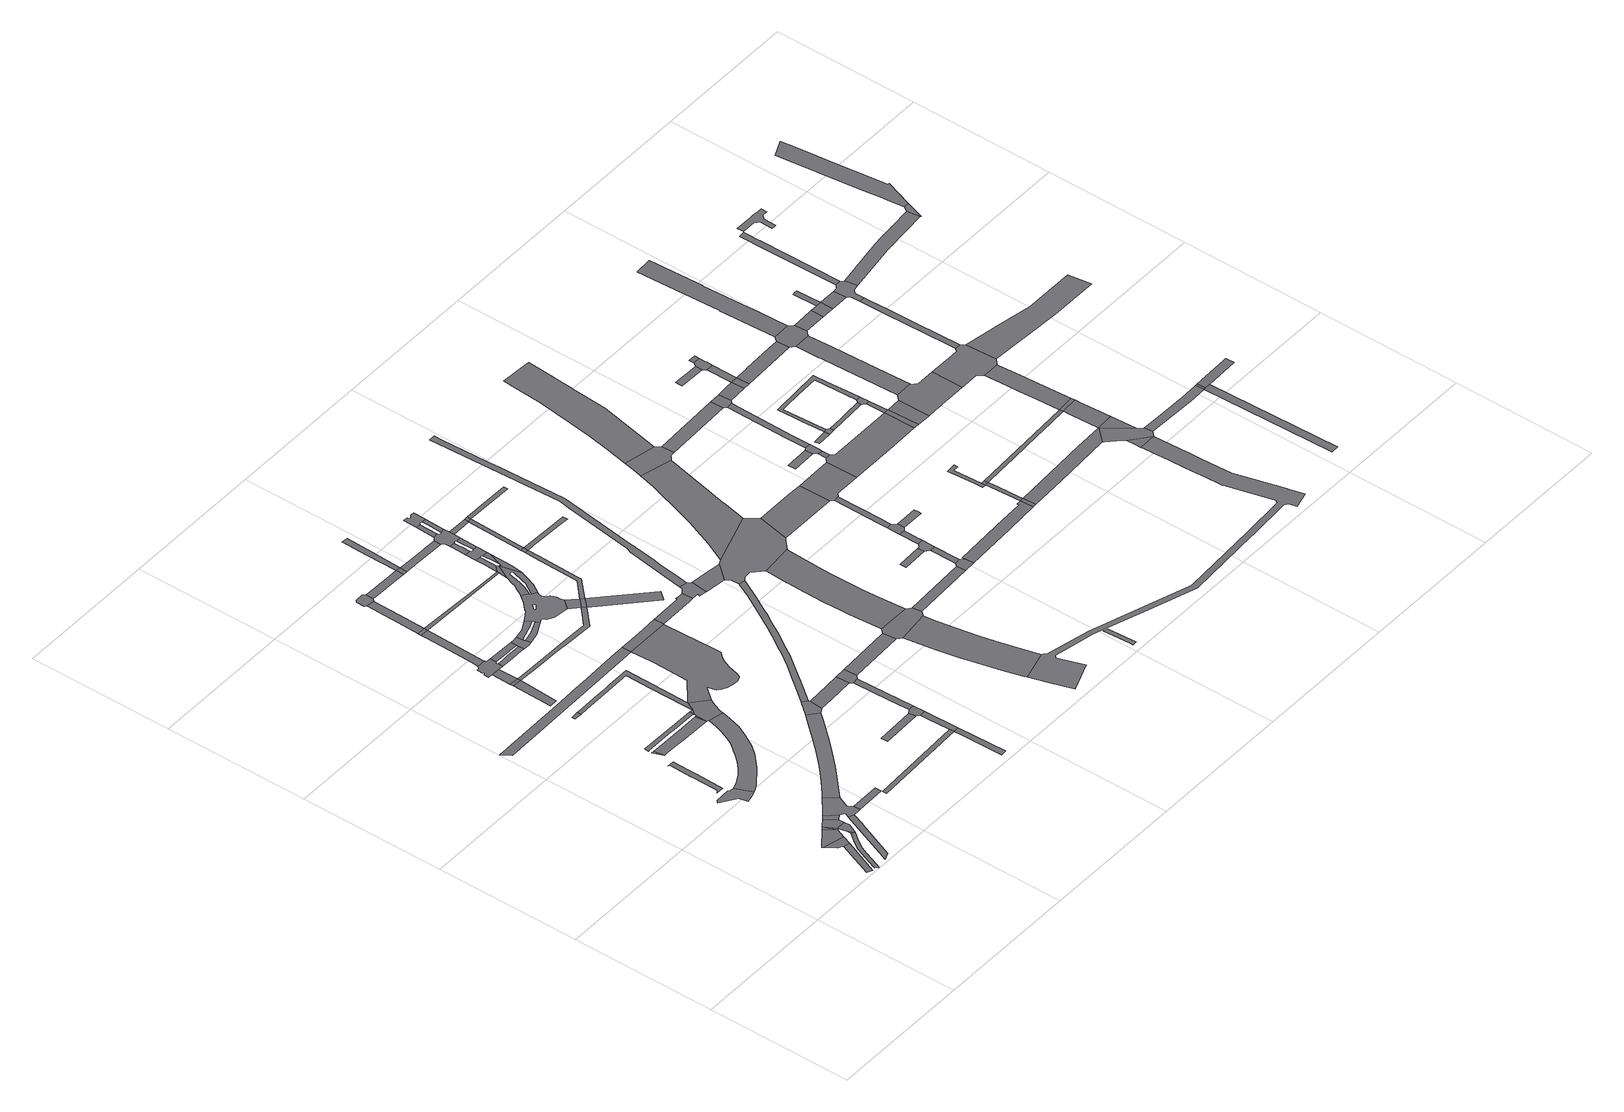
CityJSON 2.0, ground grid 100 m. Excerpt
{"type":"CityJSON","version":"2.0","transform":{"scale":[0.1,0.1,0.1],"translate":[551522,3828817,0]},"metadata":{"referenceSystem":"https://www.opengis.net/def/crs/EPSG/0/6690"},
"CityObjects":{
"road1":{"type":"Road","attributes":{"RoadStructureAttribute.sectionType":"1"},"geometry":[{"type":"MultiSurface","lod":"1","boundaries":[[[0,1,2,3]]]}]},
"road2":{"type":"Road","attributes":{"RoadStructureAttribute.sectionType":"1"},"geometry":[{"type":"MultiSurface","lod":"1","boundaries":[[[4,5,6,0,3,7,8,9]]]}]},
"road3":{"type":"Road","geometry":[{"type":"MultiSurface","lod":"1","boundaries":[[[10,11,12,13,14,15,16,17,18,19,20,21]]]}]},
"road4":{"type":"Road","geometry":[{"type":"MultiSurface","lod":"1","boundaries":[[[22,23,9,8,24]]]}]},
"road5":{"type":"Road","attributes":{"RoadStructureAttribute.sectionType":"1"},"geometry":[{"type":"MultiSurface","lod":"1","boundaries":[[[25,22,24]]]}]},
"road6":{"type":"Road","attributes":{"RoadStructureAttribute.sectionType":"1"},"geometry":[{"type":"MultiSurface","lod":"1","boundaries":[[[25,24,26]]]}]},
"road7":{"type":"Road","geometry":[{"type":"MultiSurface","lod":"1","boundaries":[[[27,28,10,21]]]}]},
"road8":{"type":"Road","attributes":{"RoadStructureAttribute.sectionType":"1"},"geometry":[{"type":"MultiSurface","lod":"1","boundaries":[[[29,30,31,32,33,34,35,36]]]}]},
"road9":{"type":"Road","geometry":[{"type":"MultiSurface","lod":"1","boundaries":[[[37,38,39,26,27,21]]]}]},
"road10":{"type":"Road","attributes":{"RoadStructureAttribute.sectionType":"1"},"geometry":[{"type":"MultiSurface","lod":"1","boundaries":[[[40,25,26,39,41]]]}]},
"road11":{"type":"Road","geometry":[{"type":"MultiSurface","lod":"1","boundaries":[[[42,43,44,45,46,47,48,49,50]]]}]},
"road12":{"type":"Road","attributes":{"RoadStructureAttribute.sectionType":"1"},"geometry":[{"type":"MultiSurface","lod":"1","boundaries":[[[51,40,41,52]]]}]},
"road13":{"type":"Road","attributes":{"RoadStructureAttribute.sectionType":"1"},"geometry":[{"type":"MultiSurface","lod":"1","boundaries":[[[53,54,55,56,57,58,59,60,61,62,63,64,65,66]]]}]},
"road14":{"type":"Road","geometry":[{"type":"MultiSurface","lod":"1","boundaries":[[[67,68,51,52,69,70,29,36,71,72,73,74,75,76]]]}]},
"road15":{"type":"Road","geometry":[{"type":"MultiSurface","lod":"1","boundaries":[[[77,78,79]]]}]},
"road16":{"type":"Road","geometry":[{"type":"MultiSurface","lod":"1","boundaries":[[[80,81,72,71]]]}]},
"road17":{"type":"Road","geometry":[{"type":"MultiSurface","lod":"1","boundaries":[[[82,83,84,85]]]}]},
"road18":{"type":"Road","attributes":{"RoadStructureAttribute.sectionType":"1"},"geometry":[{"type":"MultiSurface","lod":"1","boundaries":[[[86,87,88,89,90,91,92,93,94,95,96,97,98,50,49,99,100,101,102,103,104,105,106,107]]]}]},
"road19":{"type":"Road","attributes":{"RoadStructureAttribute.sectionType":"1"},"geometry":[{"type":"MultiSurface","lod":"1","boundaries":[[[108,109,110,79,78,111,112,113,114,115,116]]]}]},
"road20":{"type":"Road","geometry":[{"type":"MultiSurface","lod":"1","boundaries":[[[117,118,119,120,121,122,123,124,125,126,127,128]]]}]},
"road21":{"type":"Road","attributes":{"function":"3","RoadStructureAttribute.sectionType":"1"},"geometry":[{"type":"MultiSurface","lod":"1","boundaries":[[[129,130,131,132,133,134,135,136,137]]]}]},
"road22":{"type":"Road","attributes":{"RoadStructureAttribute.sectionType":"1"},"geometry":[{"type":"MultiSurface","lod":"1","boundaries":[[[138,139,140,141]]]}]},
"road23":{"type":"Road","geometry":[{"type":"MultiSurface","lod":"1","boundaries":[[[142,138,141,143]]]}]},
"road24":{"type":"Road","attributes":{"RoadStructureAttribute.sectionType":"1"},"geometry":[{"type":"MultiSurface","lod":"1","boundaries":[[[144,145,142,143]]]}]},
"road25":{"type":"Road","attributes":{"RoadStructureAttribute.sectionType":"1"},"geometry":[{"type":"MultiSurface","lod":"1","boundaries":[[[146,147,148,149,150,151,152,82,85,153,154,155,156,157,158,159,160,161]]]}]},
"road26":{"type":"Road","attributes":{"RoadStructureAttribute.sectionType":"1"},"geometry":[{"type":"MultiSurface","lod":"1","boundaries":[[[162,163,164,165,166,167,168,169,170,67,76,171,172,173,174,175,176]]]}]},
"road27":{"type":"Road","geometry":[{"type":"MultiSurface","lod":"1","boundaries":[[[177,178,179,180,181,182,183,184,185,145,144,186,187,188,189,190,191,192,193,194]]]}]},
"road28":{"type":"Road","attributes":{"RoadStructureAttribute.sectionType":"1"},"geometry":[{"type":"MultiSurface","lod":"1","boundaries":[[[195,116,115]]]}]},
"road29":{"type":"Road","geometry":[{"type":"MultiSurface","lod":"1","boundaries":[[[128,127,160]]]}]},
"road30":{"type":"Road","attributes":{"RoadStructureAttribute.sectionType":"1"},"geometry":[{"type":"MultiSurface","lod":"1","boundaries":[[[196,197,198,199,177,194,200,201,202,203]]]}]},
"road31":{"type":"Road","geometry":[{"type":"MultiSurface","lod":"1","boundaries":[[[161,160,127,204,195,115,86,107,205,206,207]]]}]},
"road32":{"type":"Road","geometry":[{"type":"MultiSurface","lod":"1","boundaries":[[[208,209,210,187,186,211,212,213,214]]]}]},
"road33":{"type":"Road","attributes":{"RoadStructureAttribute.sectionType":"1"},"geometry":[{"type":"MultiSurface","lod":"1","boundaries":[[[215,216,217,218]]]}]},
"road34":{"type":"Road","geometry":[{"type":"MultiSurface","lod":"1","boundaries":[[[219,220,196,203]]]}]},
"road35":{"type":"Road","geometry":[{"type":"MultiSurface","lod":"1","boundaries":[[[221,192,191,222,223,224,225,226]]]}]},
"road36":{"type":"Road","attributes":{"RoadStructureAttribute.sectionType":"1"},"geometry":[{"type":"MultiSurface","lod":"1","boundaries":[[[227,228,229,220,219,230,231]]]}]},
"road37":{"type":"Road","geometry":[{"type":"MultiSurface","lod":"1","boundaries":[[[232,233,226,225,234,214,213,235,236,237,238,239]]]}]},
"road38":{"type":"Road","geometry":[{"type":"MultiSurface","lod":"1","boundaries":[[[240,241,242,227,231,243,244,245]]]}]},
"road39":{"type":"Road","attributes":{"RoadStructureAttribute.sectionType":"1"},"geometry":[{"type":"MultiSurface","lod":"1","boundaries":[[[246,247,248,249,250,143,141,251,252,253,254,255]]]}]},
"road40":{"type":"Road","geometry":[{"type":"MultiSurface","lod":"1","boundaries":[[[256,257,258,259,162,176,260,261,262,263]]]}]},
"road41":{"type":"Road","attributes":{"RoadStructureAttribute.sectionType":"1"},"geometry":[{"type":"MultiSurface","lod":"1","boundaries":[[[264,265,266,267,268]]]}]},
"road42":{"type":"Road","attributes":{"RoadStructureAttribute.sectionType":"1"},"geometry":[{"type":"MultiSurface","lod":"1","boundaries":[[[269,270,271,232,239,272,273,274,275,276,277,278]]]}]},
"road43":{"type":"Road","geometry":[{"type":"MultiSurface","lod":"1","boundaries":[[[279,280,281,282,237,236,283,284,285,286,287]]]}]},
"road44":{"type":"Road","attributes":{"RoadStructureAttribute.sectionType":"1"},"geometry":[{"type":"MultiSurface","lod":"1","boundaries":[[[137,288,289,290,291,161,207,292,293,294,295,296,297,298,299,300,301,302,303,304,305,306,307,308]]]}]},
"road45":{"type":"Road","attributes":{"RoadStructureAttribute.sectionType":"1"},"geometry":[{"type":"MultiSurface","lod":"1","boundaries":[[[309,218,310,311,312]]]}]},
"road46":{"type":"Road","attributes":{"RoadStructureAttribute.sectionType":"1"},"geometry":[{"type":"MultiSurface","lod":"1","boundaries":[[[313,244,243,314,315,316]]]}]},
"road47":{"type":"Road","attributes":{"RoadStructureAttribute.sectionType":"1"},"geometry":[{"type":"MultiSurface","lod":"1","boundaries":[[[317,318,219,203,319,320,321,322,323]]]}]},
"road48":{"type":"Road","geometry":[{"type":"MultiSurface","lod":"1","boundaries":[[[324,325,326,215,218,309]]]}]},
"road49":{"type":"Road","attributes":{"RoadStructureAttribute.sectionType":"1"},"geometry":[{"type":"MultiSurface","lod":"1","boundaries":[[[327,261,260,328,329]]]}]},
"road50":{"type":"Road","geometry":[{"type":"MultiSurface","lod":"1","boundaries":[[[330,264,268,325,324,331]]]}]},
"road51":{"type":"Road","geometry":[{"type":"MultiSurface","lod":"1","boundaries":[[[332,333,129,137,308,334]]]}]},
"road52":{"type":"Road","geometry":[{"type":"MultiSurface","lod":"1","boundaries":[[[335,336,337,338,339,340,341,342,343,344,269,278,345,279,287,346,347,348,349,350,351,352,353,354,355,356,357,358,359],[360,361,362,363,364,365,366,367,368,369,370,371,372]]]}]},
"road53":{"type":"Road","geometry":[{"type":"MultiSurface","lod":"1","boundaries":[[[316,315,373,374]]]}]},
"road54":{"type":"Road","attributes":{"RoadStructureAttribute.sectionType":"1"},"geometry":[{"type":"MultiSurface","lod":"1","boundaries":[[[375,376,377,378,330,331]]]}]},
"road55":{"type":"Road","attributes":{"RoadStructureAttribute.sectionType":"1"},"geometry":[{"type":"MultiSurface","lod":"1","boundaries":[[[379,380,316,374,381,382]]]}]},
"road56":{"type":"Road","geometry":[{"type":"MultiSurface","lod":"1","boundaries":[[[383,327,329,376,375,384]]]}]},
"road57":{"type":"Road","attributes":{"RoadStructureAttribute.sectionType":"1"},"geometry":[{"type":"MultiSurface","lod":"1","boundaries":[[[353,352,246,385]]]}]},
"road58":{"type":"Road","geometry":[{"type":"MultiSurface","lod":"1","boundaries":[[[385,246,255,386]]]}]},
"road59":{"type":"Road","attributes":{"RoadStructureAttribute.sectionType":"1"},"geometry":[{"type":"MultiSurface","lod":"1","boundaries":[[[387,388,389,390,391,392,341,340,393,394,395,396,397,398,399,400,401,402,403,404,405,406,337,336,407,408,409,410,411]]]}]},
"road60":{"type":"Road","attributes":{"RoadStructureAttribute.sectionType":"1"},"geometry":[{"type":"MultiSurface","lod":"1","boundaries":[[[412,413,374,373,414,415,416]]]}]},
"road61":{"type":"Road","attributes":{"RoadStructureAttribute.sectionType":"1"},"geometry":[{"type":"MultiSurface","lod":"1","boundaries":[[[417,418,419,420,421,422,423,424,425,426,427,428,429,256,263,430,431,432,433,434,435,436,437,438,439,440,441,442,443,444,445]]]}]},
"road62":{"type":"Road","geometry":[{"type":"MultiSurface","lod":"1","boundaries":[[[446,447,323,322,388,387]]]}]},
"road63":{"type":"Road","geometry":[{"type":"MultiSurface","lod":"1","boundaries":[[[448,449,323,447,450,451,452]]]}]},
"road64":{"type":"Road","attributes":{"RoadStructureAttribute.sectionType":"1"},"geometry":[{"type":"MultiSurface","lod":"1","boundaries":[[[453,454,386,255]]]}]},
"road65":{"type":"Road","geometry":[{"type":"MultiSurface","lod":"1","boundaries":[[[455,387,411]]]}]},
"road66":{"type":"Road","attributes":{"function":"3","RoadStructureAttribute.sectionType":"1"},"geometry":[{"type":"MultiSurface","lod":"1","boundaries":[[[456,457,458,459,332,334,460,461,462]]]}]},
"road67":{"type":"Road","geometry":[{"type":"MultiSurface","lod":"1","boundaries":[[[463,464,465,466,455,411,410]]]}]},
"road68":{"type":"Road","attributes":{"RoadStructureAttribute.sectionType":"1"},"geometry":[{"type":"MultiSurface","lod":"1","boundaries":[[[467,468,469,470,385,386,471,472,473,474]]]}]},
"road69":{"type":"Road","geometry":[{"type":"MultiSurface","lod":"1","boundaries":[[[475,476,466,465,477]]]}]},
"road70":{"type":"Road","geometry":[{"type":"MultiSurface","lod":"1","boundaries":[[[478,448,452,479,480,475,477,481,482,483,484]]]}]},
"road71":{"type":"Road","geometry":[{"type":"MultiSurface","lod":"1","boundaries":[[[485,486,478,484,487,488,489]]]}]},
"road72":{"type":"Road","attributes":{"RoadStructureAttribute.sectionType":"1"},"geometry":[{"type":"MultiSurface","lod":"1","boundaries":[[[490,383,384,491]]]}]},
"road73":{"type":"Road","geometry":[{"type":"MultiSurface","lod":"1","boundaries":[[[492,493,494,495,496,416,415,497,498,499,485,489,500,501,502,503,504,505,506,507,508]]]}]},
"road74":{"type":"Road","geometry":[{"type":"MultiSurface","lod":"1","boundaries":[[[503,509,510,482,481,504]]]}]},
"road75":{"type":"Road","geometry":[{"type":"MultiSurface","lod":"1","boundaries":[[[511,512,496,495,513,514]]]}]},
"road76":{"type":"Road","geometry":[{"type":"MultiSurface","lod":"1","boundaries":[[[515,467,474,516]]]}]},
"road77":{"type":"Road","geometry":[{"type":"MultiSurface","lod":"1","boundaries":[[[517,518,508,507,519]]]}]},
"road78":{"type":"Road","geometry":[{"type":"MultiSurface","lod":"1","boundaries":[[[520,511,514,521,522,523,517,519,524,525,526,527,528,529,530,531]]]}]},
"road79":{"type":"Road","geometry":[{"type":"MultiSurface","lod":"1","boundaries":[[[532,533,534,535,462,461,536,537,538,539,540,541,542]]]}]},
"road80":{"type":"Road","attributes":{"RoadStructureAttribute.sectionType":"1"},"geometry":[{"type":"MultiSurface","lod":"1","boundaries":[[[543,506,505,544,545,546]]]}]},
"road81":{"type":"Road","attributes":{"RoadStructureAttribute.sectionType":"1"},"geometry":[{"type":"MultiSurface","lod":"1","boundaries":[[[547,545,515,516]]]}]},
"road82":{"type":"Road","geometry":[{"type":"MultiSurface","lod":"1","boundaries":[[[548,546,545,547]]]}]},
"road83":{"type":"Road","attributes":{"RoadStructureAttribute.sectionType":"1"},"geometry":[{"type":"MultiSurface","lod":"1","boundaries":[[[549,550,551,552,553,554,555,556,557,558,559,560,561,562]]]}]},
"road84":{"type":"Road","geometry":[{"type":"MultiSurface","lod":"1","boundaries":[[[563,541,540,564,565,566]]]}]},
"road85":{"type":"Road","attributes":{"RoadStructureAttribute.sectionType":"1"},"geometry":[{"type":"MultiSurface","lod":"1","boundaries":[[[567,568,569,570,571,516,474]]]}]},
"road86":{"type":"Road","geometry":[{"type":"MultiSurface","lod":"1","boundaries":[[[572,573,490,491,555,554,574,575]]]}]},
"road87":{"type":"Road","attributes":{"RoadStructureAttribute.sectionType":"1"},"geometry":[{"type":"MultiSurface","lod":"1","boundaries":[[[576,577,578,579,548,547]]]}]},
"road88":{"type":"Road","attributes":{"RoadStructureAttribute.sectionType":"1"},"geometry":[{"type":"MultiSurface","lod":"1","boundaries":[[[580,581,582,583,584,585,586,587,588,589,590,591,592,593,594,595,596,597,598,599,600,601,602,573]]]}]},
"road89":{"type":"Road","attributes":{"function":"3","RoadStructureAttribute.sectionType":"1"},"geometry":[{"type":"MultiSurface","lod":"1","boundaries":[[[603,604,605,606,607,608,609,610,532,542,611,612,613,614,615,616,617,618,619,620,621,622,623]]]}]},
"road90":{"type":"Road","geometry":[{"type":"MultiSurface","lod":"1","boundaries":[[[624,625,626,566,565,627,417,445,628,629,593,592,630,631,632]]]}]},
"road91":{"type":"Road","geometry":[{"type":"MultiSurface","lod":"1","boundaries":[[[633,634,635,636,637]]]}]},
"road92":{"type":"Road","attributes":{"RoadStructureAttribute.sectionType":"1"},"geometry":[{"type":"MultiSurface","lod":"1","boundaries":[[[638,575,574,639]]]}]},
"road93":{"type":"Road","attributes":{"RoadStructureAttribute.sectionType":"1"},"geometry":[{"type":"MultiSurface","lod":"1","boundaries":[[[640,641,642,643,644,645,646,626,625,647,648,649,650,651,652]]]}]},
"road94":{"type":"Road","geometry":[{"type":"MultiSurface","lod":"1","boundaries":[[[653,654,655,656,657]]]}]},
"road95":{"type":"Road","geometry":[{"type":"MultiSurface","lod":"1","boundaries":[[[658,659,660,661,662,638,639,663,664]]]}]},
"road96":{"type":"Road","attributes":{"RoadStructureAttribute.sectionType":"1"},"geometry":[{"type":"MultiSurface","lod":"1","boundaries":[[[665,666,661,660,667,668,669]]]}]},
"road97":{"type":"Road","geometry":[{"type":"MultiSurface","lod":"1","boundaries":[[[670,671,672,653,657,673,665,669,674]]]}]},
"road98":{"type":"Road","attributes":{"RoadStructureAttribute.sectionType":"1"},"geometry":[{"type":"MultiSurface","lod":"1","boundaries":[[[675,676,632,631,677,678,679]]]}]},
"road99":{"type":"Road","attributes":{"RoadStructureAttribute.sectionType":"1"},"geometry":[{"type":"MultiSurface","lod":"1","boundaries":[[[680,681,670,674,682,683,684,685]]]}]},
"road100":{"type":"Road","geometry":[{"type":"MultiSurface","lod":"1","boundaries":[[[686,687,688,689,680,685,690,691]]]}]},
"road101":{"type":"Road","geometry":[{"type":"MultiSurface","lod":"1","boundaries":[[[692,693,640,652,694,695,696,697,698,699,700]]]}]},
"road102":{"type":"Road","attributes":{"RoadStructureAttribute.sectionType":"1"},"geometry":[{"type":"MultiSurface","lod":"1","boundaries":[[[701,702,703,704,705,688,687]]]}]},
"road103":{"type":"Road","geometry":[{"type":"MultiSurface","lod":"1","boundaries":[[[706,707,708,691,690]]]}]},
"road104":{"type":"Road","attributes":{"RoadStructureAttribute.sectionType":"1"},"geometry":[{"type":"MultiSurface","lod":"1","boundaries":[[[709,710,711,712,713,714,664,663,715,716]]]}]},
"road105":{"type":"Road","attributes":{"RoadStructureAttribute.sectionType":"1"},"geometry":[{"type":"MultiSurface","lod":"1","boundaries":[[[717,718,719,720,721,722,723,724,725,726,727,728,729,730,731,732,733,734,735,736,737,738,739,740,741,742,743,744,745,746,747,748,749,562,561,750,751,752,753,754,755,756,757,758,759,760,761,762,763,764,765,766,767]]]}]},
"road106":{"type":"Road","geometry":[{"type":"MultiSurface","lod":"1","boundaries":[[[679,678,704,703,768,769,770]]]}]},
"road107":{"type":"Road","attributes":{"RoadStructureAttribute.sectionType":"1"},"geometry":[{"type":"MultiSurface","lod":"1","boundaries":[[[771,772,773,774,775,776,777,692,700,778,779,780,781,782,783,784,785,786,787]]]}]},
"road108":{"type":"Road","geometry":[{"type":"MultiSurface","lod":"1","boundaries":[[[788,789,790,791]]]}]},
"road109":{"type":"Road","attributes":{"RoadStructureAttribute.sectionType":"1"},"geometry":[{"type":"MultiSurface","lod":"1","boundaries":[[[792,698,697,793]]]}]},
"road110":{"type":"Road","geometry":[{"type":"MultiSurface","lod":"1","boundaries":[[[794,795,796,797,798]]]}]},
"road111":{"type":"Road","geometry":[{"type":"MultiSurface","lod":"1","boundaries":[[[799,788,791,794,798,800,801,802]]]}]},
"road112":{"type":"Road","geometry":[{"type":"MultiSurface","lod":"1","boundaries":[[[803,709,716,804]]]}]},
"road113":{"type":"Road","attributes":{"RoadStructureAttribute.sectionType":"1"},"geometry":[{"type":"MultiSurface","lod":"1","boundaries":[[[805,806,807,808,709,803]]]}]},
"road114":{"type":"Road","geometry":[{"type":"MultiSurface","lod":"1","boundaries":[[[809,810,808,807]]]}]},
"road115":{"type":"Road","attributes":{"RoadStructureAttribute.sectionType":"1"},"geometry":[{"type":"MultiSurface","lod":"1","boundaries":[[[811,812,813,814,815,816,799,802]]]}]},
"road116":{"type":"Road","geometry":[{"type":"MultiSurface","lod":"1","boundaries":[[[817,818,819,820,821,822,808,810]]]}]},
"road117":{"type":"Road","geometry":[{"type":"MultiSurface","lod":"1","boundaries":[[[823,824,825,826]]]}]},
"road118":{"type":"Road","attributes":{"RoadStructureAttribute.sectionType":"1"},"geometry":[{"type":"MultiSurface","lod":"1","boundaries":[[[795,770,769,827,828,829,830,831,796]]]}]},
"road119":{"type":"Road","geometry":[{"type":"MultiSurface","lod":"1","boundaries":[[[832,823,826,833,834]]]}]},
"road120":{"type":"Road","geometry":[{"type":"MultiSurface","lod":"1","boundaries":[[[835,792,793,814,813,836]]]}]},
"road121":{"type":"Road","attributes":{"RoadStructureAttribute.sectionType":"1"},"geometry":[{"type":"MultiSurface","lod":"1","boundaries":[[[837,838,839,835,836,840]]]}]},
"road122":{"type":"Road","attributes":{"RoadStructureAttribute.sectionType":"1"},"geometry":[{"type":"MultiSurface","lod":"1","boundaries":[[[841,842,843,844,845]]]}]},
"road123":{"type":"Road","attributes":{"RoadStructureAttribute.sectionType":"1"},"geometry":[{"type":"MultiSurface","lod":"1","boundaries":[[[846,847,848,834,833,849,850,851]]]}]},
"road124":{"type":"Road","geometry":[{"type":"MultiSurface","lod":"1","boundaries":[[[852,837,840,853]]]}]},
"road125":{"type":"Road","attributes":{"RoadStructureAttribute.sectionType":"1"},"geometry":[{"type":"MultiSurface","lod":"1","boundaries":[[[854,855,856,857,858,859,860,861,862,863,864,823,832,865,866,867,868,869,870,871,872,873,874,875,876,877,878,879]]]}]},
"road126":{"type":"Road","attributes":{"RoadStructureAttribute.sectionType":"1"},"geometry":[{"type":"MultiSurface","lod":"1","boundaries":[[[880,881,803,804,882,883,884]]]}]},
"road127":{"type":"Road","attributes":{"RoadStructureAttribute.sectionType":"1"},"geometry":[{"type":"MultiSurface","lod":"1","boundaries":[[[885,837,852,886]]]}]},
"road128":{"type":"Road","geometry":[{"type":"MultiSurface","lod":"1","boundaries":[[[887,829,828,888,889]]]}]},
"road129":{"type":"Road","geometry":[{"type":"MultiSurface","lod":"1","boundaries":[[[890,891,892,893,845,844,885,886]]]}]},
"road130":{"type":"Road","attributes":{"RoadStructureAttribute.sectionType":"1"},"geometry":[{"type":"MultiSurface","lod":"1","boundaries":[[[894,809,807,895,896,897,898,899,900,901,902,903]]]}]},
"road131":{"type":"Road","attributes":{"RoadStructureAttribute.sectionType":"1"},"geometry":[{"type":"MultiSurface","lod":"1","boundaries":[[[887,904,905,829]]]}]},
"road132":{"type":"Road","geometry":[{"type":"MultiSurface","lod":"1","boundaries":[[[906,907,893,892]]]}]},
"road133":{"type":"Road","geometry":[{"type":"MultiSurface","lod":"1","boundaries":[[[879,878,846,851,908,905,904]]]}]},
"road134":{"type":"Road","attributes":{"RoadStructureAttribute.sectionType":"1"},"geometry":[{"type":"MultiSurface","lod":"1","boundaries":[[[889,888,909,910]]]}]},
"road135":{"type":"Road","attributes":{"RoadStructureAttribute.sectionType":"1"},"geometry":[{"type":"MultiSurface","lod":"1","boundaries":[[[911,912,913,914,915,852,853,916]]]}]},
"road136":{"type":"Road","geometry":[{"type":"MultiSurface","lod":"1","boundaries":[[[917,918,919,920,921,910,909,922,923,924,925,926]]]}]},
"road137":{"type":"Road","attributes":{"RoadStructureAttribute.sectionType":"1"},"geometry":[{"type":"MultiSurface","lod":"1","boundaries":[[[927,928,929,930,931,932,933,934,920,919]]]}]},
"road138":{"type":"Road","attributes":{"RoadStructureAttribute.sectionType":"1"},"geometry":[{"type":"MultiSurface","lod":"1","boundaries":[[[880,884,935,936,937,938,726,939,940,941,942,943,944]]]}]},
"road139":{"type":"Road","geometry":[{"type":"MultiSurface","lod":"1","boundaries":[[[938,945,946,947,948,727,726]]]}]},
"road140":{"type":"Road","geometry":[{"type":"MultiSurface","lod":"1","boundaries":[[[949,950,951,880,944]]]}]},
"road141":{"type":"Road","attributes":{"RoadStructureAttribute.sectionType":"1"},"geometry":[{"type":"MultiSurface","lod":"1","boundaries":[[[952,953,954,903,955,956,957,880,951]]]}]},
"road142":{"type":"Road","geometry":[{"type":"MultiSurface","lod":"1","boundaries":[[[958,959,960,961,962,911,916,963,964,931,930,965,966,967,968,969]]]}]},
"road143":{"type":"Road","geometry":[{"type":"MultiSurface","lod":"1","boundaries":[[[970,894,903,954]]]}]},
"road144":{"type":"Road","attributes":{"RoadStructureAttribute.sectionType":"1"},"geometry":[{"type":"MultiSurface","lod":"1","boundaries":[[[971,972,973,974,975,976,977,978,894,970]]]}]},
"road145":{"type":"Road","geometry":[{"type":"MultiSurface","lod":"1","boundaries":[[[979,980,981,982,926,925,983,984,985,974,973,986,987,988,989,990,991,992]]]}]},
"road146":{"type":"Road","attributes":{"RoadStructureAttribute.sectionType":"1"},"geometry":[{"type":"MultiSurface","lod":"1","boundaries":[[[993,994,995,996,997,998,999,1000,1001,1002,961,960]]]}]},
"road147":{"type":"Road","attributes":{"RoadStructureAttribute.sectionType":"1"},"geometry":[{"type":"MultiSurface","lod":"1","boundaries":[[[1003,1004,1005,969,968,1006]]]}]},
"road148":{"type":"Road","attributes":{"RoadStructureAttribute.sectionType":"1"},"geometry":[{"type":"MultiSurface","lod":"1","boundaries":[[[1007,1008,941,940,1009,1010,1011,1012]]]}]},
"road149":{"type":"Road","geometry":[{"type":"MultiSurface","lod":"1","boundaries":[[[1013,1014,1015,1003,1006,1016]]]}]},
"road150":{"type":"Road","geometry":[{"type":"MultiSurface","lod":"1","boundaries":[[[1017,1018,1019,1014,1013]]]}]},
"road151":{"type":"Road","attributes":{"RoadStructureAttribute.sectionType":"1"},"geometry":[{"type":"MultiSurface","lod":"1","boundaries":[[[1020,1021,1022,1023,1011]]]}]},
"road152":{"type":"Road","attributes":{"RoadStructureAttribute.sectionType":"1"},"geometry":[{"type":"MultiSurface","lod":"1","boundaries":[[[1024,1025,1026,1027,1028,1029,1030,1031,1032,1033,1034,1035,979,992]]]}]},
"road153":{"type":"Road","attributes":{"RoadStructureAttribute.sectionType":"1"},"geometry":[{"type":"MultiSurface","lod":"1","boundaries":[[[1036,1013,1016,1037,1038]]]}]},
"road154":{"type":"Road","geometry":[{"type":"MultiSurface","lod":"1","boundaries":[[[1039,1012,1011,1023]]]}]},
"road155":{"type":"Road","geometry":[{"type":"MultiSurface","lod":"1","boundaries":[[[1040,1041,1042,1038,1037,1043,1044,1031,1030,1045,1046,1047,1048,1049,1050]]]}]},
"road156":{"type":"Road","attributes":{"RoadStructureAttribute.sectionType":"1"},"geometry":[{"type":"MultiSurface","lod":"1","boundaries":[[[1051,1052,1039,1023,1022,1053]]]}]},
"road157":{"type":"Road","attributes":{"RoadStructureAttribute.sectionType":"1"},"geometry":[{"type":"MultiSurface","lod":"1","boundaries":[[[1054,1055,1056,1057,1058,1059,1060,1061,1062,1040,1050]]]}]},
"road158":{"type":"Road","attributes":{"RoadStructureAttribute.sectionType":"1"},"geometry":[{"type":"MultiSurface","lod":"1","boundaries":[[[1063,1064,989,988,1065,1066,1067]]]}]},
"road159":{"type":"Road","attributes":{"RoadStructureAttribute.sectionType":"1"},"geometry":[{"type":"MultiSurface","lod":"1","boundaries":[[[1068,1069,1070,1071,1072,1073,1074,1075,1076,1077,1078,1079,1080,1081,1082,1083,1084,1085,1086,1087,1088]]]}]},
"road160":{"type":"Road","attributes":{"RoadStructureAttribute.sectionType":"1"},"geometry":[{"type":"MultiSurface","lod":"1","boundaries":[[[1089,1090,1091,1092,1093,1094,1095,1096,1049,1048,1097,1098,1099,1100]]]}]},
"road161":{"type":"Road","attributes":{"RoadStructureAttribute.sectionType":"1"},"geometry":[{"type":"MultiSurface","lod":"1","boundaries":[[[1101,1102,1103,1089,1100,1104,1105]]]}]},
"road162":{"type":"Road","attributes":{"function":"3","RoadStructureAttribute.sectionType":"1"},"geometry":[{"type":"MultiSurface","lod":"1","boundaries":[[[1106,1107,1108,1109,1110,1111,1112,1113,1114,1115,1116,1117,1118,1119,1103,1102,1120,1121]]]}]}
},
"vertices":[
[605,279,0],[508,35,0],[545,20,0],[648,271,0],
[575,302,0],[586,293,0],[590,291,0],[670,326,0],[673,332,0],[527,365,0],
[722,318,0],[675,256,0],[638,200,0],[620,154,0],[593,85,0],[568,22,0],[590,5,0],[617,76,0],[643,145,0],[661,188,0],[696,241,0],[743,305,0],
[646,470,0],[519,375,0],[700,398,0],
[663,483,0],
[709,405,0],
[723,344,0],[724,330,0],
[827,419,0],[676,49,0],[669,31,0],[664,20,0],[716,42,0],[828,315,0],[828,316,0],[864,404,0],
[760,336,0],[777,370,0],[774,409,0],
[716,523,0],[772,447,0],
[583,1104,0],[575,1112,0],[473,1108,0],[456,1093,0],[561,1019,0],[574,961,0],[637,975,0],[661,985,0],[613,1097,0],
[743,543,0],[810,473,0],
[534,1519,0],[544,1514,0],[544,1504,0],[542,1353,0],[542,1337,0],[540,1188,0],[540,1161,0],[532,1154,0],[525,1149,0],[576,1148,0],[577,1224,0],[579,1347,0],[580,1406,0],[582,1518,0],
[867,642,0],[781,573,0],[819,467,0],[841,452,0],[920,406,0],[919,451,0],[896,483,0],[902,497,0],[920,541,0],[929,564,0],
[567,1666,0],[596,1592,0],[585,1664,0],
[1126,411,0],[1125,456,0],
[579,2222,0],[527,2221,0],[527,2196,0],[580,2196,0],
[995,1577,0],[984,1531,0],[980,1518,0],[967,1475,0],[947,1425,0],[918,1362,0],[886,1317,0],[877,1306,0],[851,1274,0],[812,1226,0],[770,1186,0],[720,1148,0],[660,1115,0],[716,1013,0],[840,1104,0],[924,1185,0],[972,1246,0],[1020,1331,0],[1060,1411,0],[1071,1449,0],[1084,1494,0],[1097,1554,0],
[791,1662,0],[773,1662,0],[765,1662,0],[626,1592,0],[713,1590,0],[765,1589,0],[889,1587,0],[981,1585,0],[970,1660,0],
[872,1713,0],[777,1715,0],[700,1716,0],[569,1719,0],[565,1686,0],[575,1689,0],[752,1687,0],[775,1687,0],[805,1687,0],[972,1685,0],[985,1680,0],[985,1711,0],
[1190,2370,0],[1085,2368,0],[850,2364,0],[706,2361,0],[594,2358,0],[9,2347,0],[8,2347,0],[53,2286,0],[1191,2307,0],
[535,2656,0],[528,2379,0],[583,2380,0],[597,2654,0],
[532,2681,0],[597,2676,0],
[596,2814,0],[536,2812,0],
[1041,1780,0],[1044,2030,0],[1047,2228,0],[888,2226,0],[848,2226,0],[772,2224,0],[625,2222,0],[641,2197,0],[774,2198,0],[843,2199,0],[878,2199,0],[1009,2201,0],[1009,2020,0],[1009,1767,0],[1009,1711,0],[1041,1771,0],
[1379,1168,0],[1349,1131,0],[1335,1116,0],[1248,1018,0],[1172,931,0],[1075,828,0],[1006,765,0],[939,703,0],[889,660,0],[1040,668,0],[1127,752,0],[1209,839,0],[1283,919,0],[1405,1058,0],[1449,1110,0],
[545,2926,0],[527,2908,0],[514,2909,0],[513,2873,0],[520,2862,0],[518,2856,0],[506,2853,0],[505,2819,0],[536,2818,0],[630,2813,0],[631,2847,0],[626,2854,0],[627,2859,0],[628,2862,0],[638,2867,0],[639,2912,0],[602,2914,0],[602,2925,0],
[982,1663,0],
[555,3353,0],[554,3316,0],[550,3142,0],[546,2975,0],[603,2937,0],[606,3142,0],[609,3316,0],[610,3351,0],
[987,1671,0],[1103,1579,0],[1122,1637,0],[1144,1680,0],
[743,2848,0],[724,2848,0],[684,2847,0],[726,2812,0],[803,2811,0],[829,2810,0],[826,2849,0],
[1795,432,0],[1126,400,0],[1126,370,0],[1796,399,0],
[613,3376,0],[553,3376,0],
[753,2908,0],[709,2866,0],[728,2865,0],[790,2864,0],[825,2864,0],[827,2905,0],
[564,3758,0],[559,3573,0],[554,3399,0],[616,3572,0],[619,3754,0],
[881,2909,0],[857,2904,0],[828,2856,0],[871,2809,0],[900,2815,0],[893,2852,0],[886,2854,0],[888,2862,0],
[563,3841,0],[551,3826,0],[551,3771,0],[634,3769,0],[638,3824,0],[623,3841,0],
[1319,2773,0],[1205,2667,0],[1044,2670,0],[940,2671,0],[737,2674,0],[739,2650,0],[934,2644,0],[1034,2641,0],[1220,2635,0],[1339,2751,0],
[1453,1259,0],[1434,1236,0],[1430,1230,0],[1419,1217,0],[1482,1128,0],[1490,1220,0],[1487,1229,0],[1485,1233,0],
[1758,704,0],[1487,694,0],[1488,671,0],[1488,649,0],[1769,660,0],
[1019,2958,0],[959,2927,0],[950,2922,0],[903,2872,0],[928,2880,0],[970,2894,0],[973,2895,0],[1022,2914,0],[1040,2921,0],[1050,2923,0],
[1055,2908,0],[971,2871,0],[963,2867,0],[908,2854,0],[926,2820,0],[966,2828,0],[973,2830,0],[1057,2873,0],[1070,2880,0],
[1197,2159,0],[1196,2075,0],[1194,1894,0],[1063,1788,0],[1218,1770,0],[1226,1733,0],[1234,1708,0],[1254,1691,0],[1289,1673,0],[1330,1664,0],[1367,1662,0],[1397,1670,0],[1407,1680,0],[1419,1707,0],[1438,1782,0],[1463,1833,0],[1482,1868,0],[1510,1893,0],[1508,1963,0],[1502,2165,0],[1498,2308,0],
[1836,401,0],[1798,340,0],[1805,56,0],[1845,59,0],
[851,3820,0],[871,3765,0],[912,3764,0],[913,3819,0],
[1114,3356,0],[919,3364,0],[617,3351,0],[916,3344,0],[1128,3339,0],[1265,3335,0],[1265,3350,0],
[1829,642,0],[1788,641,0],[1790,581,0],
[1751,1234,0],[1581,1134,0],[1755,1142,0],
[1786,725,0],[1827,725,0],
[1499,2376,0],[1347,2372,0],[1500,2308,0],
[1256,3038,0],[1267,3056,0],[1236,3075,0],[1232,3075,0],[1228,3075,0],[1225,3085,0],[1185,3116,0],[1146,3064,0],[1106,3022,0],[1089,3004,0],[1057,2921,0],[1097,2894,0],[1113,2871,0],[1114,2870,0],[1123,2859,0],[1155,2844,0],[1210,2837,0],[1260,2830,0],[1310,2891,0],[1302,2916,0],[1304,2948,0],[1289,2978,0],[1287,2981,0],[1269,2998,0],[1256,3020,0],[1174,2995,0],[1169,2991,0],[1153,2980,0],[1144,2974,0],[1143,2975,0],[1142,2977,0],[1140,2982,0],[1139,2984,0],[1151,2996,0],[1164,3009,0],[1167,3007,0],[1170,3006,0],[1171,3005,0],
[942,3763,0],[943,3815,0],
[1812,1126,0],[1774,1122,0],[1779,967,0],[1784,787,0],
[917,4219,0],[915,4033,0],[952,4032,0],[959,4217,0],
[1830,1238,0],[1835,1148,0],
[1373,2829,0],
[1393,2807,0],
[1313,3373,0],[1259,3273,0],[1235,3208,0],[1232,3197,0],[1211,3160,0],[1195,3130,0],[1246,3124,0],[1257,3145,0],[1263,3162,0],[1266,3170,0],[1272,3188,0],[1282,3224,0],[1286,3241,0],[1291,3281,0],[1306,3288,0],[1316,3286,0],[1319,3271,0],[1292,3179,0],[1285,3158,0],[1242,3086,0],[1305,3118,0],[1332,3185,0],[1346,3222,0],[1349,3229,0],[1315,3364,0],
[1236,3806,0],[1038,3812,0],[1019,3762,0],[1254,3758,0],[1253,3805,0],
[2047,2182,0],[2036,2161,0],[1998,2085,0],[1918,1940,0],[1845,1814,0],[1823,1777,0],[1806,1749,0],[1739,1643,0],[1732,1632,0],[1692,1570,0],[1656,1522,0],[1576,1416,0],[1507,1326,0],[1559,1326,0],[1608,1392,0],[1618,1406,0],[1723,1547,0],[1726,1551,0],[1772,1621,0],[1804,1669,0],[1824,1701,0],[1850,1743,0],[1903,1834,0],[1905,1836,0],[1933,1883,0],[1959,1930,0],[2015,2031,0],[2083,2163,0],[2088,2173,0],
[1307,3381,0],[1302,3386,0],
[1269,3509,0],[1268,3457,0],[1305,3423,0],[1304,3445,0],[1304,3508,0],
[1667,2440,0],[1716,2500,0],
[1323,3376,0],
[1758,2390,0],[1719,2391,0],[1719,2379,0],[1532,2377,0],[1749,2313,0],[1780,2314,0],[1779,2390,0],
[1361,3324,0],[1361,3363,0],[1363,3474,0],[1330,3383,0],
[1499,3329,0],[1497,3255,0],[1490,2963,0],[1489,2938,0],[1517,2930,0],[1518,2960,0],[1524,3249,0],[1525,3328,0],
[1326,3503,0],[1329,3419,0],[1364,3503,0],
[1271,3587,0],[1316,3511,0],[1318,3509,0],[1366,3580,0],[1336,3581,0],[1320,3576,0],[1310,3586,0],
[1273,3704,0],[1272,3632,0],[1310,3640,0],[1310,3666,0],[1309,3703,0],
[2218,1257,0],[2231,1168,0],
[1331,3816,0],[1325,3818,0],[1316,3821,0],[1311,3831,0],[1278,3825,0],[1269,3743,0],[1274,3738,0],[1274,3734,0],[1322,3711,0],[1323,3711,0],[1327,3711,0],[1332,3703,0],[1368,3703,0],[1369,3749,0],[1368,3786,0],[1369,3826,0],[1338,3821,0],
[1332,3683,0],[1335,3588,0],
[1283,3959,0],[1282,3922,0],[1313,3902,0],[1314,3958,0],
[1499,3359,0],[1525,3358,0],
[1342,3963,0],[1341,3920,0],[1373,3963,0],
[1287,4057,0],[1327,3971,0],[1329,3970,0],[1334,3968,0],[1373,3982,0],[1375,4053,0],[1349,4054,0],[1336,4046,0],[1330,4040,0],[1329,4038,0],[1319,4046,0],[1316,4056,0],
[1814,2435,0],[1811,2416,0],[1796,2403,0],[1792,2400,0],[1808,2315,0],[1818,2315,0],[1829,2315,0],[1822,2295,0],[1874,2288,0],[1889,2402,0],[1866,2427,0],
[1433,3786,0],[1432,3750,0],[1509,3753,0],[1511,3785,0],
[1536,3758,0],
[1538,3788,0],
[2596,592,0],[2568,705,0],[2547,807,0],[2517,954,0],[2497,1075,0],[2483,1168,0],[2262,1140,0],[2300,916,0],[2328,773,0],[2345,698,0],[2391,514,0],[2429,380,0],[2434,362,0],[2642,423,0],
[2010,2393,0],[1944,2280,0],[2022,2270,0],[2111,2378,0],
[1583,3326,0],[1808,3319,0],[1883,3316,0],[1878,3349,0],[1807,3351,0],
[2469,1286,0],[2245,1286,0],[2511,1201,0],[2501,1262,0],
[1803,3755,0],[1876,3754,0],[1876,3781,0],[1803,3783,0],
[2248,1287,0],[2469,1287,0],[2471,1287,0],[2466,1335,0],[2458,1437,0],[2449,1578,0],[2445,1730,0],[2445,1811,0],[2445,1813,0],[2445,1875,0],[2449,2004,0],[2457,2151,0],[2458,2151,0],[2234,2129,0],[2226,1967,0],[2226,1965,0],[2226,1958,0],[2224,1840,0],[2225,1693,0],[2230,1566,0],[2232,1515,0],[2232,1507,0],[2244,1333,0],
[1938,4375,0],[1976,3445,0],[1973,3428,0],[1965,3372,0],[1922,3088,0],[1893,2885,0],[1877,2849,0],[1816,2450,0],[1880,2514,0],[1900,2650,0],[1910,2711,0],[1917,2756,0],[1928,2840,0],[1930,2854,0],[1930,2857,0],[1935,2896,0],[2015,3440,0],[1995,3921,0],[1995,3922,0],[1979,4319,0],[1979,4376,0],
[2565,2452,0],[2514,2519,0],[2149,2397,0],[2045,2235,0],[2113,2191,0],[2164,2196,0],[2513,2202,0],[2531,2218,0],[2577,2437,0],
[3054,254,0],[3023,265,0],[3037,72,0],[3038,53,0],[3067,55,0],
[2947,1283,0],[2950,1221,0],
[2444,3217,0],[2415,3102,0],[2322,2822,0],[2295,2740,0],[2268,2666,0],[2216,2540,0],[2201,2508,0],[2553,2692,0],[2553,2694,0],[2582,2825,0],[2598,2897,0],[2599,2899,0],[2658,3163,0],
[2931,1560,0],[2758,1551,0],[2759,1529,0],[2760,1508,0],[2934,1514,0],
[3010,1303,0],[3006,1306,0],[3006,1308,0],[2966,1306,0],[2956,1294,0],[3031,1225,0],[3028,1285,0],
[2966,1489,0],[2965,1340,0],[3006,1310,0],[3005,1341,0],[3004,1489,0],
[2965,1580,0],[2959,1574,0],[2946,1561,0],[2960,1494,0],[3004,1580,0],
[2860,2439,0],[2738,2438,0],[2618,2218,0],[2945,2219,0],[2943,2439,0],
[2965,1717,0],[2965,1588,0],[3004,1610,0],[3004,1611,0],[3004,1678,0],[3004,1717,0],
[3007,1809,0],[3004,1812,0],[2965,1808,0],[2965,1732,0],[3030,1734,0],[3030,1784,0],
[2475,3356,0],[2460,3282,0],[2681,3181,0],[2690,3189,0],[2707,3189,0],[2723,3190,0],[2719,3278,0],[2707,3293,0],[2691,3313,0],
[3004,1841,0],[3004,1886,0],[3005,2201,0],[2966,2199,0],[2965,1872,0],
[3187,1735,0],[3187,1759,0],[3187,1784,0],
[3629,1347,0],[3597,1346,0],[3597,1333,0],[3486,1328,0],[3443,1326,0],[3027,1305,0],[3399,1245,0],[3634,1257,0],
[4667,194,0],[4666,201,0],[4576,539,0],[4570,691,0],[4569,700,0],[4567,751,0],[4562,846,0],[4562,847,0],[4553,1037,0],[4551,1091,0],[4431,1087,0],[4432,1056,0],[4434,1024,0],[4435,995,0],[4435,994,0],[4438,940,0],[4449,724,0],[4453,635,0],[4458,525,0],[4459,518,0],[4461,510,0],[4466,492,0],[4547,184,0],[4538,173,0],[4535,169,0],[4532,165,0],[4226,143,0],[3666,108,0],[3650,113,0],[3342,212,0],[2970,332,0],[2666,397,0],[2651,412,0],[2471,236,0],[2524,78,0],[2731,159,0],[2704,234,0],[2669,336,0],[2684,352,0],[2785,331,0],[2968,293,0],[3330,174,0],[3661,66,0],[4212,102,0],[4227,102,0],[4248,104,0],[4539,125,0],[4542,125,0],[4567,105,0],[4580,56,0],[4696,86,0],
[3026,2221,0],[3203,2222,0],[3201,2441,0],
[2607,4357,0],[2601,4266,0],[2587,4069,0],[2573,3953,0],[2555,3815,0],[2534,3669,0],[2504,3500,0],[2780,3727,0],[2780,3728,0],[2782,3736,0],[2791,3874,0],[2801,4001,0],[2801,4003,0],[2813,4150,0],[2813,4152,0],[2818,4219,0],[2828,4343,0],
[3207,2603,0],[3043,2600,0],[3044,2548,0],[3211,2551,0],
[3204,3299,0],[3207,3210,0],
[3229,2531,0],[3231,2467,0],[3263,2466,0],[3263,2469,0],[3264,2521,0],
[3227,2617,0],[3264,2551,0],[3264,2564,0],[3264,2617,0],
[3655,1349,0],[3660,1259,0],
[3653,1376,0],[3644,1533,0],[3641,1596,0],[3615,1595,0],
[3639,1622,0],[3612,1621,0],
[3264,2630,0],[3265,2740,0],[3268,3194,0],[3228,3190,0],[3225,2756,0],[3225,2696,0],
[3600,1817,0],[3639,1819,0],[3638,1845,0],[3572,1842,0],[3584,1652,0],[3586,1593,0],
[3405,2617,0],[3302,2608,0],[3307,2576,0],[3406,2581,0],
[3517,2224,0],[3752,2227,0],[3752,2446,0],[3283,2443,0],[3267,2461,0],
[3429,2624,0],[3448,2583,0],[3447,2610,0],
[3282,3302,0],[3286,3213,0],
[3413,3309,0],[3413,3308,0],[3364,3306,0],[3417,3218,0],
[3214,3565,0],[3213,3539,0],[3212,3515,0],[3394,3510,0],[3396,3560,0],
[3727,2625,0],[3609,2618,0],[3553,2615,0],[3549,2588,0],[3615,2592,0],[3720,2597,0],
[3463,3310,0],[3467,3221,0],
[3770,2699,0],[3760,2885,0],[3756,2975,0],[3564,2963,0],[3431,2954,0],[3389,2951,0],[3391,2895,0],[3395,2820,0],[3396,2794,0],[3399,2726,0],[3400,2708,0],[3423,2717,0],[3422,2732,0],[3418,2792,0],[3417,2815,0],[3412,2882,0],[3409,2929,0],[3413,2929,0],[3450,2931,0],[3566,2937,0],[3729,2945,0],[3729,2935,0],[3732,2868,0],[3739,2711,0],[3742,2645,0],[3772,2647,0],
[4414,1387,0],[4211,1378,0],[3914,1272,0],[4215,1288,0],[4328,1293,0],
[3415,3489,0],[3465,3488,0],
[3782,2447,0],[3793,2227,0],[3785,2447,0],
[3465,3533,0],[3465,3539,0],[3465,3587,0],[3415,3587,0],
[4399,1664,0],[3767,1603,0],[3897,1610,0],[4026,1617,0],[4127,1623,0],[4278,1631,0],[4313,1633,0],[4326,1634,0],[4362,1636,0],[4401,1638,0],
[3775,2579,0],[3750,2578,0],
[3464,3621,0],[3414,3620,0],
[3737,2590,0],
[3889,2227,0],[3887,2447,0],
[3859,3327,0],[3788,3324,0],[3563,3315,0],[3562,3315,0],[3478,3311,0],[3863,3237,0],
[4077,2449,0],[4043,2482,0],[4042,2485,0],[3921,2484,0],[3918,2480,0],[3948,2228,0],[4000,2228,0],[4019,2229,0],[4206,2230,0],[4204,2450,0],
[4032,2721,0],[4032,2722,0],[4018,3043,0],[4011,3212,0],[3892,3209,0],[3898,3044,0],[3899,3038,0],[3900,3008,0],
[4336,1285,0],[4410,1211,0],[4412,1209,0],[4427,1194,0],[4570,1110,0],[4582,1122,0],[4575,1180,0],[4567,1187,0],[4555,1199,0],[4546,1208,0],
[4427,1186,0],[4429,1145,0],[4430,1125,0],[4431,1090,0],
[4546,1217,0],[4538,1356,0],[4536,1394,0],
[4524,1589,0],[4524,1591,0],[4521,1646,0],[4402,1627,0],[4403,1599,0],[4404,1575,0],
[4033,3332,0],[4021,3343,0],[4006,3358,0],[3885,3357,0],[3871,3341,0],[3876,3224,0],[3892,3211,0],[4013,3214,0],[4026,3230,0],[4037,3242,0],[4039,3245,0],[4035,3332,0],
[4519,1671,0],
[4500,1983,0],[4498,2004,0],[4485,2193,0],[4368,2191,0],[4375,2077,0],[4385,1903,0],[4386,1894,0],[4390,1824,0],
[4450,2471,0],[4449,2469,0],[4434,2451,0],[4390,2450,0],[4332,2230,0],[4366,2198,0],[4368,2196,0],[4487,2194,0],[4496,2203,0],[4523,2227,0],[4513,2445,0],[4500,2458,0],[4491,2468,0],[4491,2470,0],
[3997,3568,0],[3994,3638,0],[3980,3965,0],[3980,3966,0],[3963,4345,0],[3841,4339,0],[3856,4006,0],[3856,4005,0],[3868,3754,0],[3868,3752,0],
[4195,3336,0],[4186,3336,0],[4185,3336,0],[4196,3248,0],
[4923,1172,0],[4679,1177,0],[4907,1110,0],[4925,1110,0],[5057,1115,0],[5055,1176,0],
[4286,3337,0],[4248,3336,0],[4247,3336,0],[4285,3248,0],
[4280,3509,0],[4262,3508,0],[4244,3507,0],
[5083,191,0],[5138,193,0],[5112,1117,0],[5071,1115,0],
[4483,2788,0],[4482,2838,0],[4482,2839,0],[4478,3018,0],[4477,3021,0],[4477,3022,0],[4474,3163,0],[4434,3161,0],[4438,3017,0],[4443,2787,0],[4444,2736,0],[4444,2735,0],
[4294,3337,0],[4411,3247,0],[4410,3338,0],
[5069,1176,0],
[4461,3361,0],[4456,3355,0],[4441,3338,0],[4432,3229,0],[4432,3221,0],[4472,3229,0],[4472,3230,0],[4493,3251,0],[4536,3258,0],[4521,3345,0],[4501,3361,0],
[5348,1185,0],[5333,1184,0],[5350,1125,0],
[4495,3950,0],[4495,3952,0],[4494,4059,0],[4494,4065,0],[4453,4065,0],[4455,3876,0],[4456,3819,0],[4456,3818,0],[4458,3579,0],
[5008,2358,0],[4786,2398,0],[5041,2200,0],[5384,2199,0],[5360,2357,0],
[4597,4073,0],[4612,4060,0],[4623,4050,0],[4625,4049,0],[4626,3959,0],[4642,3959,0],[4658,3959,0],[4660,4049,0],[4663,4051,0],[4680,4072,0],[4691,4073,0],[4717,4073,0],[4721,4115,0],[4721,4116,0],[4692,4117,0],[4663,4117,0],[4643,4117,0],[4638,4117,0],[4623,4117,0],[4499,4118,0],[4503,4074,0],
[5222,3438,0],[5073,3424,0],[4953,3412,0],[4892,3406,0],[4877,3404,0],[4866,3402,0],[4797,3391,0],[4796,3391,0],[4887,3315,0],[5092,3334,0],[5093,3334,0],[5235,3348,0],
[5285,3474,0],[5285,3475,0],[5247,3470,0],[5237,3346,0],[5240,3344,0],
[5344,3668,0],[5340,3689,0],[5339,3701,0],[5316,3898,0],[5297,4059,0],[5277,4214,0],[5261,4341,0],[5255,4393,0],[5141,4341,0],[5146,4306,0],[5204,3821,0],[5219,3700,0],[5225,3654,0],[5238,3548,0],[5285,3476,0],[5352,3669,0]
]}
